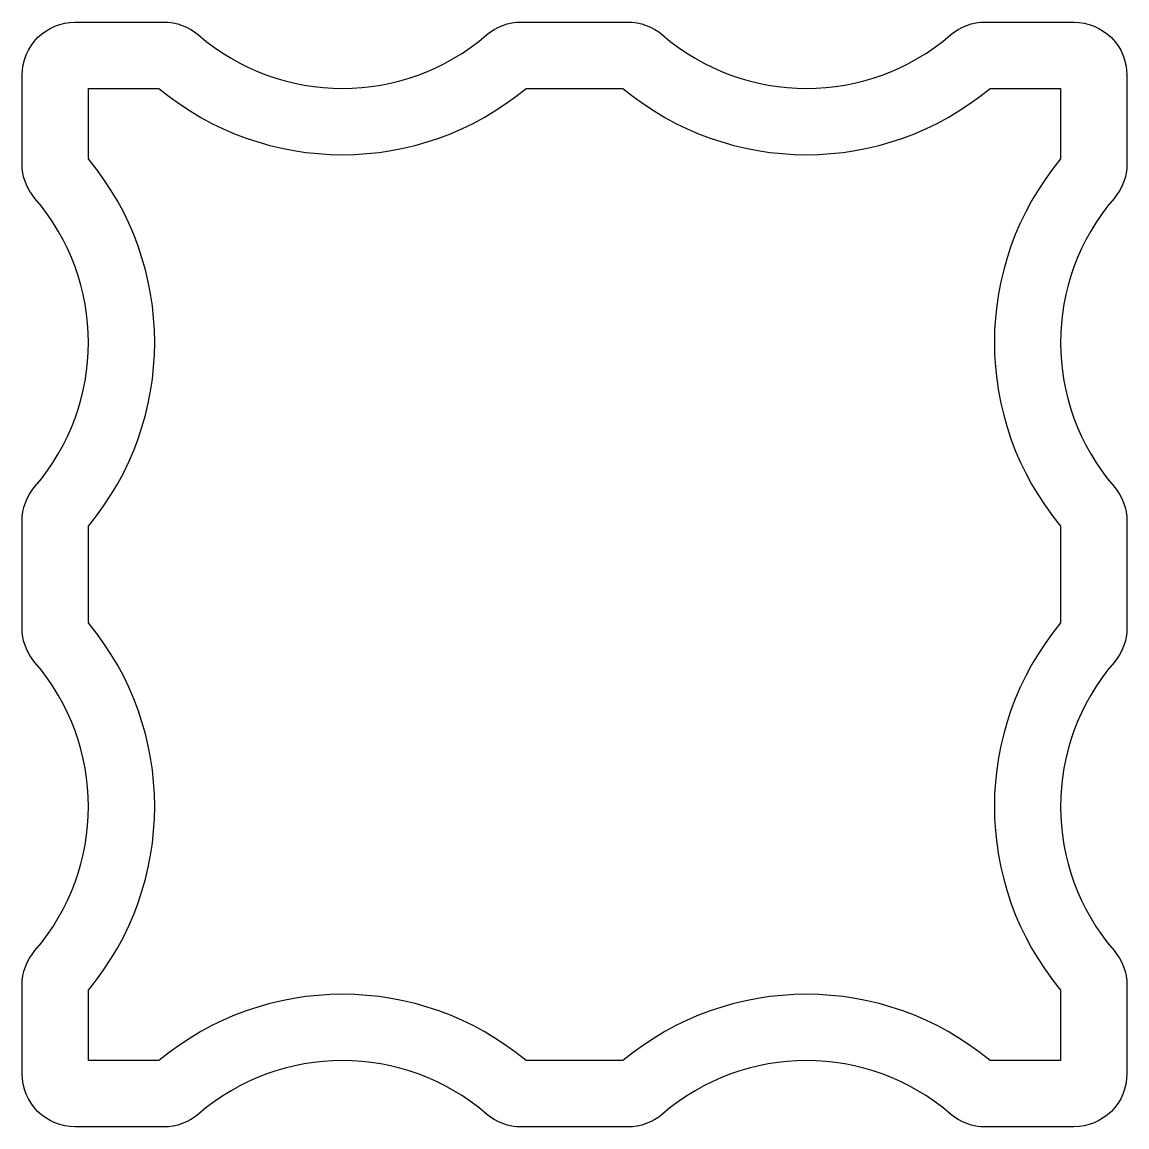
# Model space of a CAD drawing. Extents: x 937.7 to 962.7, y -25 to 0.
import ezdxf

# ---------------------------------------------------------------- set-up
doc = ezdxf.new("R2010")
doc.units = 0
doc.header["$LTSCALE"] = 15
doc.layers.get('0').update_dxf_attribs({"linetype": 'CONTINUOUS'})

msp = doc.modelspace()

# ---------------------------------------------------------------- linework, layer by layer
at = {"ltscale": 0.05}
for points in [[(952.175, -24.73, -0.179506), (951.392, -25.02), (948.979, -25.02, -0.179506), (948.197, -24.73, 0.370965), (941.675, -24.73, -0.179506), (940.892, -25.02), (938.886, -25.02, -0.414214), (937.686, -23.82), (937.686, -21.813, -0.179506), (937.976, -21.031, 0.370965), (937.976, -14.509, -0.179506), (937.686, -13.726), (937.686, -11.313, -0.179506), (937.976, -10.531, 0.370965), (937.976, -4.009, -0.179506), (937.686, -3.226), (937.686, -1.22, -0.414214), (938.886, -0.02), (940.892, -0.02, -0.179506), (941.675, -0.31, 0.370965), (948.197, -0.31, -0.179506), (948.979, -0.02), (951.392, -0.02, -0.179506), (952.175, -0.31, 0.370965), (958.697, -0.31, -0.179506), (959.479, -0.02), (961.486, -0.02, -0.414214), (962.686, -1.22), (962.686, -3.226, -0.179506), (962.395, -4.009, 0.370965), (962.395, -10.531, -0.179506), (962.686, -11.313), (962.686, -13.726, -0.179506), (962.395, -14.509, 0.370965), (962.395, -21.031, -0.179506), (962.686, -21.813), (962.686, -23.82, -0.414214), (961.486, -25.02), (959.479, -25.02, -0.179506), (958.697, -24.73, 0.370965)], [(961.186, -23.52), (959.589, -23.52, 0.361158), (951.282, -23.52), (949.089, -23.52, 0.361158), (940.782, -23.52), (939.186, -23.52), (939.186, -21.923, 0.361158), (939.186, -13.617), (939.186, -11.423, 0.361158), (939.186, -3.117), (939.186, -1.52), (940.782, -1.52, 0.361158), (949.089, -1.52), (951.282, -1.52, 0.361158), (959.589, -1.52), (961.186, -1.52), (961.186, -3.117, 0.361158), (961.186, -11.423), (961.186, -13.617, 0.361158), (961.186, -21.923)]]:
    msp.add_lwpolyline(points, format="xyb", close=True, dxfattribs=at)

doc.saveas('drawing.dxf')
